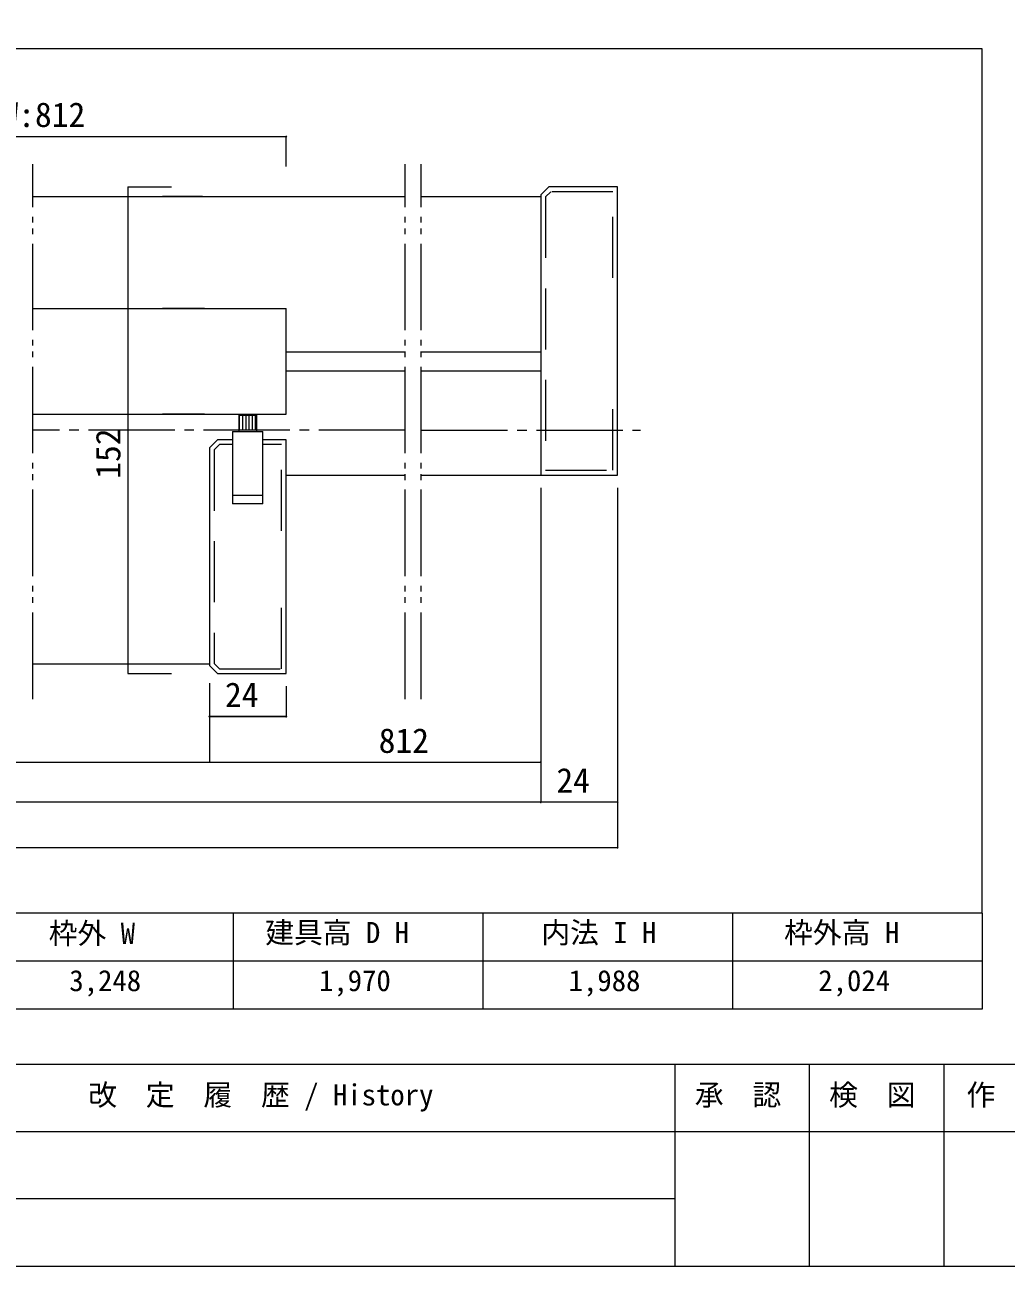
# Model space of a CAD drawing. Units: millimetres on the paper, enlarged 10 times, with parts at other scales. Extents: x -1985 to 2015, y -1370 to 1400.
# Drawn here: x -602 to 420, y -1370 to -78 of the extents above; entities that cross this region are included whole.
import ezdxf
from ezdxf.enums import TextEntityAlignment as Align

# ---------------------------------------------------------------- set-up
doc = ezdxf.new("R2010")
doc.units = ezdxf.units.MM
doc.header["$LTSCALE"] = 10
for name, pattern in [('CHAIN2', [12, 9, -1, 1, -1]), ('DOUBLE_CHAIN2', [12.8, 9, -1, 0.6, -0.6, 0.6, -1]), ('USER2', [9.525, 6.35, -3.175])]:
    doc.linetypes.add(name, pattern=pattern)
doc.layers.add('1-1_0', color=7, linetype='Continuous', lineweight=20)
doc.layers.add('2-0', color=7, linetype='Continuous', lineweight=20)
doc.styles.add('ＭＳ ゴシック', font='')
doc.styles.get('ＭＳ ゴシック').set_extended_font_data('MS Gothic')

msp = doc.modelspace()

# ---------------------------------------------------------------- linework, layer by layer
at = {"layer": '1-1_0'}
for p, q in [((395, -102.5), (-1935, -102.5)), ((395, -102.5), (-1935, -102.5)), ((395, -1002.5), (395, -102.5)), ((395, -1002.5), (-1935, -1002.5)), ((395, -1002.5), (-1935, -1002.5)), ((-385, -1002.5), (-385, -1102.5)), ((-125, -1002.5), (-125, -1102.5)), ((135, -1002.5), (135, -1102.5)), ((395, -1002.5), (395, -1102.5)), ((395, -1052.5), (-1935, -1052.5)), ((395, -1102.5), (-1935, -1102.5)), ((2015, -1160), (-1985, -1160)), ((75, -1160), (75, -1370)), ((215, -1160), (215, -1370)), ((355, -1160), (355, -1370)), ((2015, -1230), (-1175, -1230)), ((75, -1300), (-1175, -1300))]:
    msp.add_line(p, q, dxfattribs=at)
msp.add_lwpolyline([(-1985, -1370), (2015, -1370), (2015, 1400), (-1985, 1400)], close=True, dxfattribs=at)
at = {"layer": '2-0', "color": 4, "lineweight": 9}
for p, q in [((-770, -193.66), (-329.82, -193.66)), ((-329.3, -193.66), (-330.34, -193.66)), ((-329.82, -225.06), (-329.82, -193.66)), ((-494.76, -246.25), (-494.76, -752.91)), ((-494.76, -246.25), (-449.3, -246.25)), ((-64.69, -559.58), (-64.69, -849.52)), ((-64.69, -559.58), (-64.69, -886.77)), ((-64.69, -559.58), (-64.69, -886.77)), ((15.31, -559.58), (15.31, -890.94)), ((15.31, -559.58), (15.31, -934.06)), ((-494.76, -752.91), (-449.3, -752.91)), ((-409.82, -762.91), (-409.82, -845.35)), ((-329.82, -766.25), (-329.82, -797.6)), ((-410.34, -797.6), (-409.3, -797.6)), ((-409.3, -797.6), (-410.34, -797.6)), ((-409.82, -797.6), (-329.82, -797.6)), ((-329.3, -797.6), (-330.34, -797.6)), ((-330.34, -797.6), (-329.3, -797.6)), ((-1475.31, -845.35), (-64.69, -845.35)), ((-1130.18, -845.35), (-409.82, -845.35)), ((-64.17, -845.35), (-65.21, -845.35)), ((-64.69, -886.77), (-1475.31, -886.77)), ((-65.21, -886.77), (-64.17, -886.77)), ((-64.17, -886.77), (-65.21, -886.77)), ((15.31, -886.77), (-64.69, -886.77)), ((15.83, -886.77), (14.79, -886.77)), ((-833.33, -934.06), (15.31, -934.06)), ((15.83, -934.06), (14.79, -934.06))]:
    msp.add_line(p, q, dxfattribs=at)
at = {"layer": '2-0', "linetype": 'DOUBLE_CHAIN2'}
for p, q in [((-593.67, -779.49), (-593.67, -222.71)), ((-205.84, -779.49), (-205.84, -222.71)), ((-189.18, -779.49), (-189.18, -222.71))]:
    msp.add_line(p, q, dxfattribs=at)
at = {"layer": '2-0'}
for p, q in [((-593.67, -256.25), (-205.84, -256.25)), ((-416.9, -256.25), (-458.56, -256.25)), ((-189.18, -256.25), (-64.69, -256.25)), ((-593.67, -372.91), (-453.87, -372.91)), ((-593.67, -372.91), (-329.82, -372.91)), ((-414.82, -372.91), (-458.56, -372.91)), ((-416.9, -372.91), (-458.56, -372.91)), ((-329.82, -417.91), (-205.84, -417.91)), ((-189.18, -417.91), (-64.69, -417.91)), ((-329.82, -437.91), (-205.84, -437.91)), ((-189.18, -437.91), (-64.69, -437.91)), ((-414.82, -482.91), (-458.56, -482.91)), ((-414.82, -482.91), (-458.56, -482.91)), ((-378.31, -499.59), (-378.31, -484.01)), ((-374.98, -499.59), (-374.98, -484.01)), ((-371.65, -499.59), (-371.65, -484.01)), ((-368.31, -499.59), (-368.31, -484.01)), ((-364.98, -499.59), (-364.98, -484.01)), ((-361.65, -499.59), (-361.65, -484.01)), ((-385.65, -500.81), (-385.65, -567.48)), ((-385.65, -500.81), (-353.99, -500.81)), ((-353.99, -567.48), (-353.99, -500.81)), ((-409.82, -517.91), (-401.49, -509.58)), ((-385.65, -509.58), (-401.49, -509.58)), ((-385.65, -509.58), (-401.49, -509.58)), ((-385.65, -509.58), (-385.65, -576.25)), ((-353.99, -576.25), (-353.99, -509.58)), ((-329.82, -509.58), (-353.99, -509.58)), ((-329.82, -752.91), (-329.82, -509.58)), ((-409.82, -517.91), (-409.82, -744.58)), ((-329.82, -546.25), (-205.84, -546.25)), ((-189.18, -546.25), (-64.69, -546.25)), ((-353.99, -567.48), (-385.65, -567.48)), ((-353.99, -576.25), (-385.65, -576.25)), ((-593.67, -742.91), (-409.82, -742.91)), ((-409.82, -744.58), (-401.49, -752.91)), ((-401.49, -752.91), (-329.82, -752.91))]:
    msp.add_line(p, q, dxfattribs=at)
at = {"layer": '2-0', "color": 4, "linetype": 'CHAIN2', "lineweight": 9}
for p, q in [((-205.84, -499.59), (-593.67, -499.59)), ((-189.18, -499.59), (39.23, -499.59))]:
    msp.add_line(p, q, dxfattribs=at)
at = {"layer": '2-0', "linetype": 'USER2'}
for p, q in [((-334.82, -514.58), (-353.99, -514.58)), ((-334.82, -604.25), (-334.82, -514.58))]:
    msp.add_line(p, q, dxfattribs=at)
at = {"layer": '2-0'}
msp.add_lwpolyline([(15.31, -546.25), (15.31, -246.25), (-56.35, -246.25), (-64.69, -254.58), (-64.69, -546.25)], close=True, dxfattribs=at)
at = {"layer": '2-0', "linetype": 'USER2'}
for points in [[(10.31, -340.91), (10.31, -251.25), (-54.28, -251.25), (-59.69, -256.65), (-59.69, -541.25), (10.31, -541.25), (10.31, -451.58)], [(-385.65, -514.58), (-399.42, -514.58), (-404.82, -519.98), (-404.82, -742.51), (-399.42, -747.91), (-334.82, -747.91), (-334.82, -658.25)]]:
    msp.add_lwpolyline(points, dxfattribs=at)
at = {"layer": '2-0'}
for points in [[(-593.67, -482.91), (-329.82, -482.91), (-329.82, -372.91)], [(-378.88, -500.81), (-378.88, -484.01), (-360.77, -484.01), (-360.77, -500.81)]]:
    msp.add_lwpolyline(points, dxfattribs=at)
at = {"layer": '2-0', "color": 4, "lineweight": 9}
for points in [[(-409.82, -762.91), (-409.82, -845.35), (-329.82, -845.35)], [(-329.82, -766.25), (-329.82, -797.6), (-409.3, -797.6)]]:
    msp.add_lwpolyline(points, dxfattribs=at)
for centre, start, end in [((-329.82, -193.66), 180, 0), ((-409.82, -797.6), 0, 180), ((-409.82, -797.6), 180, 0), ((-329.82, -797.6), 0, 180), ((-329.82, -797.6), 180, 0), ((-64.69, -845.35), 180, 0), ((-64.69, -886.77), 0, 180), ((-64.69, -886.77), 180, 0), ((15.31, -886.77), 180, 0), ((15.31, -934.06), 180, 0)]:
    msp.add_arc(centre, 0.521, start, end, dxfattribs=at)

# ---------------------------------------------------------------- texts
at = {"layer": '1-1_0', "style": 'ＭＳ ゴシック'}
for s, p in [('枠外 W', (-577.08, -1041.02)), ('建具高 D H', (-351.7, -1040.24)), ('内法 I H', (-64.13, -1040.24)), ('枠外高 H', (188.69, -1040.24)), ('3,248', (-555.67, -1090.25)), ('1,970', (-295.67, -1090.25)), ('1,988', (-35.67, -1090.25)), ('2,024', (224.33, -1090.25)), ('改\u3000定\u3000履\u3000歴 / History', (-536.02, -1209.21)), ('承\u3000認', (95.74, -1209.21)), ('検\u3000図', (235.6, -1209.21)), ('作\u3000成', (378.67, -1209.21))]:
    msp.add_text(s, height=21.99, dxfattribs=at).set_placement(p, align=Align.BOTTOM_LEFT)
at = {"layer": '2-0', "style": 'ＭＳ ゴシック'}
for s, p in [('DW:812', (-643.79, -191.58)), ('24', (-393.54, -795.52)), ('812', (-233.47, -843.27)), ('24', (-48.41, -884.69))]:
    msp.add_text(s, height=25.66, dxfattribs=at).set_placement(p, align=Align.BOTTOM_LEFT)
msp.add_text('152', height=25.66, rotation=90, dxfattribs=at).set_placement((-494.76, -550.14), align=Align.BOTTOM_LEFT)

doc.saveas('drawing.dxf')
